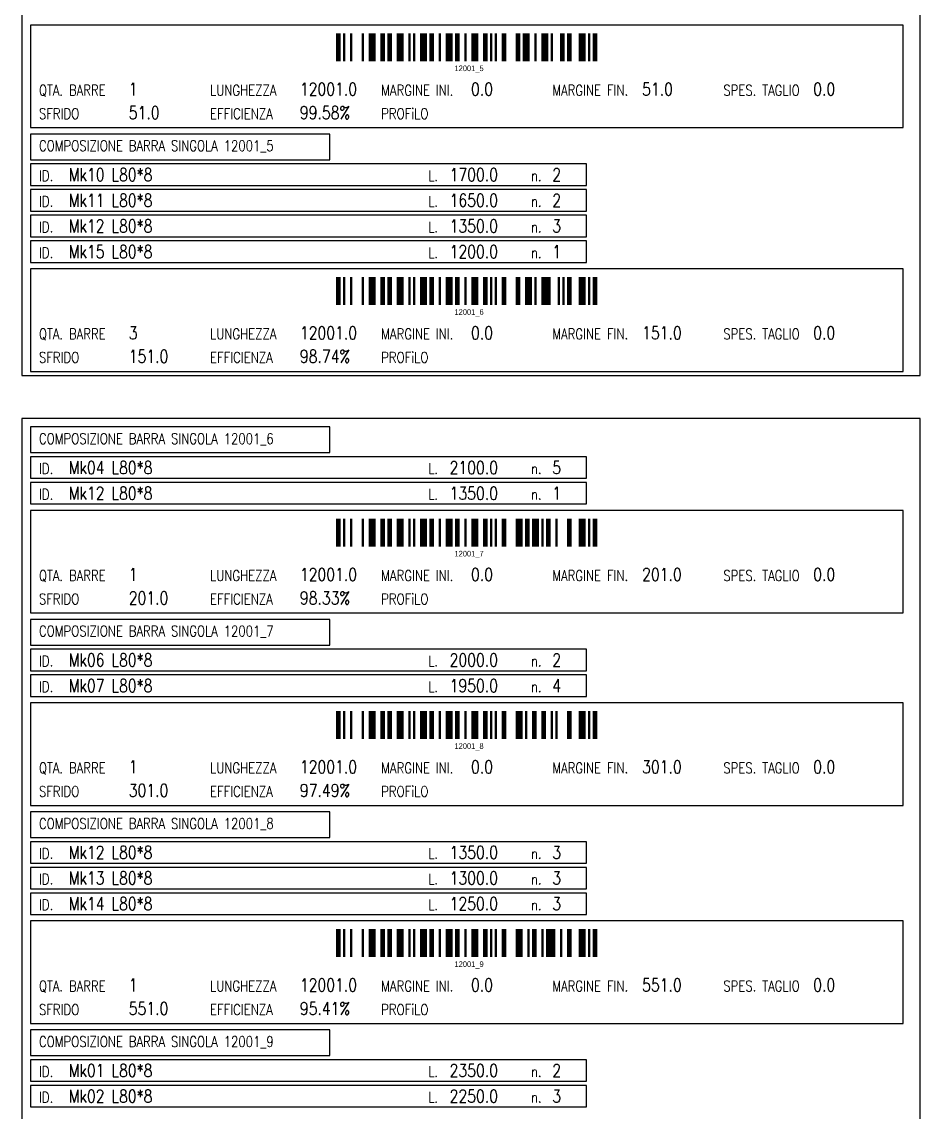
# Model space of a CAD drawing. Header units: millimetres. Extents: x -56 to 421004, y -1 to 91234.
# Drawn here: x 251624 to 263798, y 64003 to 78787 of the extents above; entities that cross this region are included whole.
import ezdxf
from ezdxf.enums import TextEntityAlignment as Align

# ---------------------------------------------------------------- set-up
doc = ezdxf.new("R2010")
doc.units = ezdxf.units.MM
doc.styles.add('EasyCutStyle', font='romans.shx', dxfattribs={"width": 0.8})

# ---------------------------------------------------------------- blocks, each defined once
blk = doc.blocks.new('BARCODE128_12001_5')
at = {"linetype": 'Continuous'}
for points, const_width in [([(1, 0), (1, 12)], 2), ([(3.5, 0), (3.5, 12)], 1), ([(6.5, 0), (6.5, 12)], 1), ([(11.5, 0), (11.5, 12)], 1), ([(15.5, 0), (15.5, 12)], 3), ([(20, 0), (20, 12)], 2), ([(23, 0), (23, 12)], 2), ([(27.5, 0), (27.5, 12)], 3), ([(31.5, 0), (31.5, 12)], 1), ([(33.5, 0), (33.5, 12)], 1), ([(37.5, 0), (37.5, 12)], 3), ([(41, 0), (41, 12)], 2), ([(44.5, 0), (44.5, 12)], 1), ([(48.5, 0), (48.5, 12)], 3), ([(52, 0), (52, 12)], 2), ([(55.5, 0), (55.5, 12)], 1), ([(59.5, 0), (59.5, 12)], 3), ([(64, 0), (64, 12)], 2), ([(66.5, 0), (66.5, 12)], 1), ([(68.5, 0), (68.5, 12)], 1), ([(72, 0), (72, 12)], 2), ([(78, 0), (78, 12)], 2), ([(81.5, 0), (81.5, 12)], 3), ([(85.5, 0), (85.5, 12)], 1), ([(89.5, 0), (89.5, 12)], 3), ([(92.5, 0), (92.5, 12)], 1), ([(97, 0), (97, 12)], 2), ([(100, 0), (100, 12)], 2), ([(105.5, 0), (105.5, 12)], 3), ([(108.5, 0), (108.5, 12)], 1), ([(111, 0), (111, 12)], 2)]:
    blk.add_lwpolyline(points, dxfattribs=dict(at, const_width=const_width))
blk.add_text('12001_5', height=2.4).set_placement((57, -4.2), align=Align.CENTER)
blk = doc.blocks.new('BARCODE128_12001_6')
at = {"linetype": 'Continuous'}
for points, const_width in [([(1, 0), (1, 12)], 2), ([(3.5, 0), (3.5, 12)], 1), ([(6.5, 0), (6.5, 12)], 1), ([(11.5, 0), (11.5, 12)], 1), ([(15.5, 0), (15.5, 12)], 3), ([(20, 0), (20, 12)], 2), ([(23, 0), (23, 12)], 2), ([(27.5, 0), (27.5, 12)], 3), ([(31.5, 0), (31.5, 12)], 1), ([(33.5, 0), (33.5, 12)], 1), ([(37.5, 0), (37.5, 12)], 3), ([(41, 0), (41, 12)], 2), ([(44.5, 0), (44.5, 12)], 1), ([(48.5, 0), (48.5, 12)], 3), ([(52, 0), (52, 12)], 2), ([(55.5, 0), (55.5, 12)], 1), ([(59.5, 0), (59.5, 12)], 3), ([(64, 0), (64, 12)], 2), ([(66.5, 0), (66.5, 12)], 1), ([(68.5, 0), (68.5, 12)], 1), ([(72, 0), (72, 12)], 2), ([(78, 0), (78, 12)], 2), ([(82.5, 0), (82.5, 12)], 3), ([(85.5, 0), (85.5, 12)], 1), ([(90, 0), (90, 12)], 4), ([(95.5, 0), (95.5, 12)], 1), ([(97.5, 0), (97.5, 12)], 1), ([(100, 0), (100, 12)], 2), ([(105.5, 0), (105.5, 12)], 3), ([(108.5, 0), (108.5, 12)], 1), ([(111, 0), (111, 12)], 2)]:
    blk.add_lwpolyline(points, dxfattribs=dict(at, const_width=const_width))
blk.add_text('12001_6', height=2.4).set_placement((57, -4.2), align=Align.CENTER)
blk = doc.blocks.new('BARCODE128_12001_7')
at = {"linetype": 'Continuous'}
for points, const_width in [([(1, 0), (1, 12)], 2), ([(3.5, 0), (3.5, 12)], 1), ([(6.5, 0), (6.5, 12)], 1), ([(11.5, 0), (11.5, 12)], 1), ([(15.5, 0), (15.5, 12)], 3), ([(20, 0), (20, 12)], 2), ([(23, 0), (23, 12)], 2), ([(27.5, 0), (27.5, 12)], 3), ([(31.5, 0), (31.5, 12)], 1), ([(33.5, 0), (33.5, 12)], 1), ([(37.5, 0), (37.5, 12)], 3), ([(41, 0), (41, 12)], 2), ([(44.5, 0), (44.5, 12)], 1), ([(48.5, 0), (48.5, 12)], 3), ([(52, 0), (52, 12)], 2), ([(55.5, 0), (55.5, 12)], 1), ([(59.5, 0), (59.5, 12)], 3), ([(64, 0), (64, 12)], 2), ([(66.5, 0), (66.5, 12)], 1), ([(68.5, 0), (68.5, 12)], 1), ([(72, 0), (72, 12)], 2), ([(78.5, 0), (78.5, 12)], 3), ([(82, 0), (82, 12)], 2), ([(85.5, 0), (85.5, 12)], 3), ([(88.5, 0), (88.5, 12)], 1), ([(91, 0), (91, 12)], 2), ([(94.5, 0), (94.5, 12)], 1), ([(100, 0), (100, 12)], 2), ([(105.5, 0), (105.5, 12)], 3), ([(108.5, 0), (108.5, 12)], 1), ([(111, 0), (111, 12)], 2)]:
    blk.add_lwpolyline(points, dxfattribs=dict(at, const_width=const_width))
blk.add_text('12001_7', height=2.4).set_placement((57, -4.2), align=Align.CENTER)
blk = doc.blocks.new('BARCODE128_12001_8')
at = {"linetype": 'Continuous'}
for points, const_width in [([(1, 0), (1, 12)], 2), ([(3.5, 0), (3.5, 12)], 1), ([(6.5, 0), (6.5, 12)], 1), ([(11.5, 0), (11.5, 12)], 1), ([(15.5, 0), (15.5, 12)], 3), ([(20, 0), (20, 12)], 2), ([(23, 0), (23, 12)], 2), ([(27.5, 0), (27.5, 12)], 3), ([(31.5, 0), (31.5, 12)], 1), ([(33.5, 0), (33.5, 12)], 1), ([(37.5, 0), (37.5, 12)], 3), ([(41, 0), (41, 12)], 2), ([(44.5, 0), (44.5, 12)], 1), ([(48.5, 0), (48.5, 12)], 3), ([(52, 0), (52, 12)], 2), ([(55.5, 0), (55.5, 12)], 1), ([(59.5, 0), (59.5, 12)], 3), ([(64, 0), (64, 12)], 2), ([(66.5, 0), (66.5, 12)], 1), ([(68.5, 0), (68.5, 12)], 1), ([(72, 0), (72, 12)], 2), ([(78.5, 0), (78.5, 12)], 3), ([(81.5, 0), (81.5, 12)], 1), ([(85, 0), (85, 12)], 2), ([(89, 0), (89, 12)], 2), ([(92.5, 0), (92.5, 12)], 1), ([(94.5, 0), (94.5, 12)], 1), ([(100, 0), (100, 12)], 2), ([(105.5, 0), (105.5, 12)], 3), ([(108.5, 0), (108.5, 12)], 1), ([(111, 0), (111, 12)], 2)]:
    blk.add_lwpolyline(points, dxfattribs=dict(at, const_width=const_width))
blk.add_text('12001_8', height=2.4).set_placement((57, -4.2), align=Align.CENTER)
blk = doc.blocks.new('BARCODE128_12001_9')
at = {"linetype": 'Continuous'}
for points, const_width in [([(1, 0), (1, 12)], 2), ([(3.5, 0), (3.5, 12)], 1), ([(6.5, 0), (6.5, 12)], 1), ([(11.5, 0), (11.5, 12)], 1), ([(15.5, 0), (15.5, 12)], 3), ([(20, 0), (20, 12)], 2), ([(23, 0), (23, 12)], 2), ([(27.5, 0), (27.5, 12)], 3), ([(31.5, 0), (31.5, 12)], 1), ([(33.5, 0), (33.5, 12)], 1), ([(37.5, 0), (37.5, 12)], 3), ([(41, 0), (41, 12)], 2), ([(44.5, 0), (44.5, 12)], 1), ([(48.5, 0), (48.5, 12)], 3), ([(52, 0), (52, 12)], 2), ([(55.5, 0), (55.5, 12)], 1), ([(59.5, 0), (59.5, 12)], 3), ([(64, 0), (64, 12)], 2), ([(66.5, 0), (66.5, 12)], 1), ([(68.5, 0), (68.5, 12)], 1), ([(72, 0), (72, 12)], 2), ([(78.5, 0), (78.5, 12)], 3), ([(82.5, 0), (82.5, 12)], 1), ([(85, 0), (85, 12)], 2), ([(88.5, 0), (88.5, 12)], 1), ([(92, 0), (92, 12)], 4), ([(96.5, 0), (96.5, 12)], 1), ([(100, 0), (100, 12)], 2), ([(105.5, 0), (105.5, 12)], 3), ([(108.5, 0), (108.5, 12)], 1), ([(111, 0), (111, 12)], 2)]:
    blk.add_lwpolyline(points, dxfattribs=dict(at, const_width=const_width))
blk.add_text('12001_9', height=2.4).set_placement((57, -4.2), align=Align.CENTER)

msp = doc.modelspace()

# ---------------------------------------------------------------- linework, layer by layer
at = {"color": 5}
for points in [[(251623.55, 73989.06), (263798.47, 73989.06), (263798.47, 91207.88), (251623.55, 91207.88)], [(251739.5, 77351.66), (263566.56, 77351.66), (263566.56, 78743.08), (251739.5, 78743.08)], [(251739.5, 76916.84), (255797.81, 76916.84), (255797.81, 77264.7), (251739.5, 77264.7)], [(251739.5, 76568.99), (259276.35, 76568.99), (259276.35, 76858.87), (251739.5, 76858.87)], [(251739.5, 76221.13), (259276.35, 76221.13), (259276.35, 76511.01), (251739.5, 76511.01)], [(251739.5, 75873.28), (259276.35, 75873.28), (259276.35, 76163.16), (251739.5, 76163.16)], [(251739.5, 75525.42), (259276.35, 75525.42), (259276.35, 75815.3), (251739.5, 75815.3)], [(251739.5, 74047.04), (263566.56, 74047.04), (263566.56, 75438.46), (251739.5, 75438.46)], [(251623.55, 56190.49), (263798.47, 56190.49), (263798.47, 73409.31), (251623.55, 73409.31)], [(251739.5, 72945.5), (255797.81, 72945.5), (255797.81, 73293.35), (251739.5, 73293.35)], [(251739.5, 72597.64), (259276.35, 72597.64), (259276.35, 72887.52), (251739.5, 72887.52)], [(251739.5, 72249.79), (259276.35, 72249.79), (259276.35, 72539.67), (251739.5, 72539.67)], [(251739.5, 70771.41), (263566.56, 70771.41), (263566.56, 72162.83), (251739.5, 72162.83)], [(251739.5, 70336.59), (255797.81, 70336.59), (255797.81, 70684.44), (251739.5, 70684.44)], [(251739.5, 69988.73), (259276.35, 69988.73), (259276.35, 70278.61), (251739.5, 70278.61)], [(251739.5, 69640.88), (259276.35, 69640.88), (259276.35, 69930.76), (251739.5, 69930.76)], [(251739.5, 68162.5), (263566.56, 68162.5), (263566.56, 69553.91), (251739.5, 69553.91)], [(251739.5, 67727.68), (255797.81, 67727.68), (255797.81, 68075.53), (251739.5, 68075.53)], [(251739.5, 67379.82), (259276.35, 67379.82), (259276.35, 67669.7), (251739.5, 67669.7)], [(251739.5, 67031.97), (259276.35, 67031.97), (259276.35, 67321.85), (251739.5, 67321.85)], [(251739.5, 66684.11), (259276.35, 66684.11), (259276.35, 66973.99), (251739.5, 66973.99)], [(251739.5, 65205.73), (263566.56, 65205.73), (263566.56, 66597.15), (251739.5, 66597.15)], [(251739.5, 64770.91), (255797.81, 64770.91), (255797.81, 65118.77), (251739.5, 65118.77)], [(251739.5, 64423.06), (259276.35, 64423.06), (259276.35, 64712.94), (251739.5, 64712.94)], [(251739.5, 64075.2), (259276.35, 64075.2), (259276.35, 64365.08), (251739.5, 64365.08)]]:
    msp.add_lwpolyline(points, close=True, dxfattribs=at)

# ---------------------------------------------------------------- block references
at = {"xscale": 31.62316363636637, "yscale": 31.62316363636637, "zscale": 31.62316363636364}
for name, p in [('BARCODE128_12001_5', (255882.13, 78250.81)), ('BARCODE128_12001_6', (255882.13, 74946.19)), ('BARCODE128_12001_7', (255882.13, 71670.56)), ('BARCODE128_12001_8', (255882.13, 69061.65)), ('BARCODE128_12001_9', (255882.13, 66104.88))]:
    msp.add_blockref(name, p, dxfattribs=at)

# ---------------------------------------------------------------- texts
at = {"color": 1, "style": 'EasyCutStyle', "width": 0.8}
for s, height, p in [('QTA. BARRE', 144.94, (251855.45, 77786.48)), ('LUNGHEZZA', 144.94, (254174.48, 77786.48)), ('MARGINE INI.', 144.9395, (256493.52, 77786.48)), ('MARGINE FIN.', 144.9395, (258812.55, 77786.48)), ('SPES. TAGLIO', 144.9395, (261131.58, 77786.48)), ('PROFiLO', 144.94, (256493.52, 77467.61)), ('SFRIDO', 144.94, (251855.45, 77467.61)), ('EFFICIENZA', 144.94, (254174.48, 77467.61)), ('ID.', 144.94, (251855.45, 76626.96)), ('L.', 144.94, (257131.25, 76626.96)), ('n.', 144.94, (258522.67, 76626.96)), ('ID.', 144.94, (251855.45, 76279.11)), ('L.', 144.94, (257131.25, 76279.11)), ('n.', 144.94, (258522.67, 76279.11)), ('ID.', 144.94, (251855.45, 75931.25)), ('L.', 144.94, (257131.25, 75931.25)), ('n.', 144.94, (258522.67, 75931.25)), ('ID.', 144.94, (251855.45, 75583.4)), ('L.', 144.94, (257131.25, 75583.4)), ('n.', 144.94, (258522.67, 75583.4)), ('QTA. BARRE', 144.94, (251855.45, 74481.86)), ('LUNGHEZZA', 144.94, (254174.48, 74481.86)), ('MARGINE INI.', 144.9395, (256493.52, 74481.86)), ('MARGINE FIN.', 144.9395, (258812.55, 74481.86)), ('SPES. TAGLIO', 144.9395, (261131.58, 74481.86)), ('SFRIDO', 144.94, (251855.45, 74162.99)), ('EFFICIENZA', 144.94, (254174.48, 74162.99)), ('PROFiLO', 144.94, (256493.52, 74162.99)), ('ID.', 144.94, (251855.45, 72655.62)), ('L.', 144.94, (257131.25, 72655.62)), ('n.', 144.94, (258522.67, 72655.62)), ('ID.', 144.94, (251855.45, 72307.76)), ('L.', 144.94, (257131.25, 72307.76)), ('n.', 144.94, (258522.67, 72307.76)), ('QTA. BARRE', 144.94, (251855.45, 71206.22)), ('LUNGHEZZA', 144.94, (254174.48, 71206.22)), ('MARGINE INI.', 144.9395, (256493.52, 71206.22)), ('MARGINE FIN.', 144.9395, (258812.55, 71206.22)), ('SPES. TAGLIO', 144.9395, (261131.58, 71206.22)), ('SFRIDO', 144.94, (251855.45, 70887.36)), ('EFFICIENZA', 144.94, (254174.48, 70887.36)), ('PROFiLO', 144.94, (256493.52, 70887.36)), ('ID.', 144.94, (251855.45, 70046.71)), ('L.', 144.94, (257131.25, 70046.71)), ('n.', 144.94, (258522.67, 70046.71)), ('ID.', 144.94, (251855.45, 69698.85)), ('L.', 144.94, (257131.25, 69698.85)), ('n.', 144.94, (258522.67, 69698.85)), ('QTA. BARRE', 144.94, (251855.45, 68597.31)), ('LUNGHEZZA', 144.94, (254174.48, 68597.31)), ('MARGINE INI.', 144.9395, (256493.52, 68597.31)), ('MARGINE FIN.', 144.9395, (258812.55, 68597.31)), ('SPES. TAGLIO', 144.9395, (261131.58, 68597.31)), ('SFRIDO', 144.94, (251855.45, 68278.45)), ('EFFICIENZA', 144.94, (254174.48, 68278.45)), ('PROFiLO', 144.94, (256493.52, 68278.45)), ('ID.', 144.94, (251855.45, 67437.8)), ('L.', 144.94, (257131.25, 67437.8)), ('n.', 144.94, (258522.67, 67437.8)), ('ID.', 144.94, (251855.45, 67089.94)), ('L.', 144.94, (257131.25, 67089.94)), ('n.', 144.94, (258522.67, 67089.94)), ('ID.', 144.94, (251855.45, 66742.09)), ('L.', 144.94, (257131.25, 66742.09)), ('n.', 144.94, (258522.67, 66742.09)), ('QTA. BARRE', 144.94, (251855.45, 65640.55)), ('LUNGHEZZA', 144.94, (254174.48, 65640.55)), ('MARGINE INI.', 144.9395, (256493.52, 65640.55)), ('MARGINE FIN.', 144.9395, (258812.55, 65640.55)), ('SPES. TAGLIO', 144.9395, (261131.58, 65640.55)), ('SFRIDO', 144.94, (251855.45, 65321.68)), ('EFFICIENZA', 144.94, (254174.48, 65321.68)), ('PROFiLO', 144.94, (256493.52, 65321.68)), ('ID.', 144.94, (251855.45, 64481.03)), ('L.', 144.94, (257131.25, 64481.03)), ('n.', 144.94, (258522.67, 64481.03)), ('ID.', 144.94, (251855.45, 64133.18)), ('L.', 144.94, (257131.25, 64133.18)), ('n.', 144.94, (258522.67, 64133.18))]:
    msp.add_text(s, height=height, dxfattribs=at).set_placement(p)
at = {"color": 3, "style": 'EasyCutStyle', "width": 0.8}
for s, height, p in [('1', 173.93, (253072.94, 77786.48)), ('12001.0', 173.927, (255391.98, 77786.48)), ('0.0', 173.927, (257711.01, 77786.48)), ('51.0', 173.927, (260030.04, 77786.48)), ('0.0', 173.927, (262349.07, 77786.48)), ('51.0', 173.927, (253072.94, 77467.61)), ('99.58%', 173.927, (255391.98, 77467.61)), ('Mk10 L80*8', 173.927, (252261.28, 76626.96)), ('1700.0', 173.927, (257421.13, 76626.96)), ('2', 173.93, (258812.55, 76626.96)), ('Mk11 L80*8', 173.927, (252261.28, 76279.11)), ('1650.0', 173.927, (257421.13, 76279.11)), ('2', 173.93, (258812.55, 76279.11)), ('Mk12 L80*8', 173.927, (252261.28, 75931.25)), ('1350.0', 173.927, (257421.13, 75931.25)), ('3', 173.93, (258812.55, 75931.25)), ('Mk15 L80*8', 173.927, (252261.28, 75583.4)), ('1200.0', 173.927, (257421.13, 75583.4)), ('1', 173.93, (258812.55, 75583.4)), ('3', 173.93, (253072.94, 74481.86)), ('12001.0', 173.927, (255391.98, 74481.86)), ('0.0', 173.927, (257711.01, 74481.86)), ('151.0', 173.927, (260030.04, 74481.86)), ('0.0', 173.927, (262349.07, 74481.86)), ('151.0', 173.927, (253072.94, 74162.99)), ('98.74%', 173.927, (255391.98, 74162.99)), ('Mk04 L80*8', 173.927, (252261.28, 72655.62)), ('2100.0', 173.927, (257421.13, 72655.62)), ('5', 173.93, (258812.55, 72655.62)), ('Mk12 L80*8', 173.927, (252261.28, 72307.76)), ('1350.0', 173.927, (257421.13, 72307.76)), ('1', 173.93, (258812.55, 72307.76)), ('1', 173.93, (253072.94, 71206.22)), ('12001.0', 173.927, (255391.98, 71206.22)), ('0.0', 173.927, (257711.01, 71206.22)), ('201.0', 173.927, (260030.04, 71206.22)), ('0.0', 173.927, (262349.07, 71206.22)), ('201.0', 173.927, (253072.94, 70887.36)), ('98.33%', 173.927, (255391.98, 70887.36)), ('Mk06 L80*8', 173.927, (252261.28, 70046.71)), ('2000.0', 173.927, (257421.13, 70046.71)), ('2', 173.93, (258812.55, 70046.71)), ('Mk07 L80*8', 173.927, (252261.28, 69698.85)), ('1950.0', 173.927, (257421.13, 69698.85)), ('4', 173.93, (258812.55, 69698.85)), ('1', 173.93, (253072.94, 68597.31)), ('12001.0', 173.927, (255391.98, 68597.31)), ('0.0', 173.927, (257711.01, 68597.31)), ('301.0', 173.927, (260030.04, 68597.31)), ('0.0', 173.927, (262349.07, 68597.31)), ('301.0', 173.927, (253072.94, 68278.45)), ('97.49%', 173.927, (255391.98, 68278.45)), ('Mk12 L80*8', 173.927, (252261.28, 67437.8)), ('1350.0', 173.927, (257421.13, 67437.8)), ('3', 173.93, (258812.55, 67437.8)), ('Mk13 L80*8', 173.927, (252261.28, 67089.94)), ('1300.0', 173.927, (257421.13, 67089.94)), ('3', 173.93, (258812.55, 67089.94)), ('Mk14 L80*8', 173.927, (252261.28, 66742.09)), ('1250.0', 173.927, (257421.13, 66742.09)), ('3', 173.93, (258812.55, 66742.09)), ('1', 173.93, (253072.94, 65640.55)), ('12001.0', 173.927, (255391.98, 65640.55)), ('0.0', 173.927, (257711.01, 65640.55)), ('551.0', 173.927, (260030.04, 65640.55)), ('0.0', 173.927, (262349.07, 65640.55)), ('551.0', 173.927, (253072.94, 65321.68)), ('95.41%', 173.927, (255391.98, 65321.68)), ('Mk01 L80*8', 173.927, (252261.28, 64481.03)), ('2350.0', 173.927, (257421.13, 64481.03)), ('2', 173.93, (258812.55, 64481.03)), ('Mk02 L80*8', 173.927, (252261.28, 64133.18)), ('2250.0', 173.927, (257421.13, 64133.18)), ('3', 173.93, (258812.55, 64133.18))]:
    msp.add_text(s, height=height, dxfattribs=at).set_placement(p)
at = {"color": 2, "style": 'EasyCutStyle', "width": 0.8}
for s, p in [('COMPOSIZIONE BARRA SINGOLA 12001_5', (251855.45, 77032.79)), ('COMPOSIZIONE BARRA SINGOLA 12001_6', (251855.45, 73061.45)), ('COMPOSIZIONE BARRA SINGOLA 12001_7', (251855.45, 70452.54)), ('COMPOSIZIONE BARRA SINGOLA 12001_8', (251855.45, 67843.63)), ('COMPOSIZIONE BARRA SINGOLA 12001_9', (251855.45, 64886.86))]:
    msp.add_text(s, height=144.9395, dxfattribs=at).set_placement(p)

doc.saveas('drawing.dxf')
